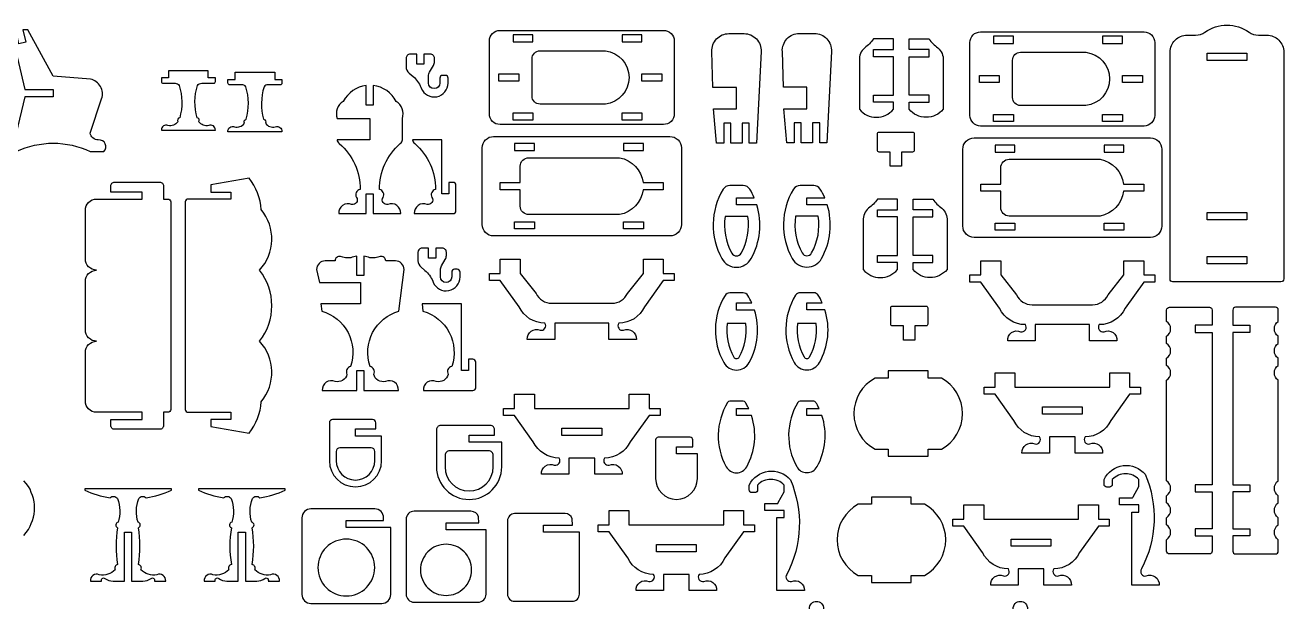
# Model space of a CAD drawing. Extents: x 4766 to 4935, y 1478 to 1584.
# Drawn here: x 4847 to 4935.5, y 1543.5 to 1584.3 of the extents above; entities that cross this region are included whole.
import ezdxf

# ---------------------------------------------------------------- set-up
doc = ezdxf.new("R2010")
doc.units = 0
doc.header["$MEASUREMENT"] = 0
doc.layers.add('LAYER1', color=18, linetype='CONTINUOUS')

msp = doc.modelspace()

# ---------------------------------------------------------------- linework, layer by layer
at = {"layer": 'LAYER1'}
for points in [[(4848.925, 1579.464), (4848.925, 1579.214), (4846.925, 1579.214), (4846.33, 1576.65, -0.343544), (4845.761, 1576.171, 0.729626), (4845.366, 1575.35), (4846.33, 1575.35, -0.230289), (4851.521, 1575.35), (4852.485, 1575.35, 0.729626), (4852.09, 1576.171, -0.343544), (4851.521, 1576.65), (4852.33, 1579.072, 0.456332), (4851.549, 1580.445), (4848.925, 1580.664), (4847.135, 1583.914), (4846.8, 1583.914), (4846.999, 1583.053), (4846.512, 1582.94), (4846.286, 1583.914), (4845.951, 1583.914), (4846.925, 1579.714), (4848.925, 1579.714)], [(4879.605, 1578.008), (4879.605, 1583.133, -0.414214), (4880.355, 1583.883), (4891.855, 1583.883, -0.414214), (4892.605, 1583.133), (4892.605, 1578.008, -0.414214), (4891.855, 1577.258), (4880.355, 1577.258, -0.414214)], [(4913.402, 1577.904), (4913.402, 1583.029, -0.414214), (4914.152, 1583.779), (4925.652, 1583.779, -0.414214), (4926.402, 1583.029), (4926.402, 1577.904, -0.414214), (4925.652, 1577.154), (4914.152, 1577.154, -0.414214)], [(4927.682, 1566.187, -0.414214), (4927.482, 1566.387), (4927.482, 1582.35, -0.414214), (4928.682, 1583.55), (4929.274, 1583.55, 0.155074), (4929.929, 1583.758, -0.31779), (4933.035, 1583.758, 0.155074), (4933.69, 1583.55), (4934.282, 1583.55, -0.414214), (4935.482, 1582.35), (4935.482, 1566.387, -0.414214), (4935.282, 1566.187)], [(4895.584, 1575.957), (4895.373, 1578.357), (4896.984, 1578.357), (4896.984, 1579.869), (4895.33, 1579.869), (4895.257, 1582.388, -0.431081), (4896.455, 1583.657), (4897.514, 1583.657, -0.431081), (4898.712, 1582.388), (4898.384, 1575.957), (4897.884, 1575.957), (4897.884, 1577.357), (4897.384, 1577.357), (4897.384, 1575.957), (4896.584, 1575.957), (4896.584, 1577.357), (4896.084, 1577.357), (4896.084, 1575.957)], [(4900.537, 1575.967), (4900.326, 1578.367), (4901.937, 1578.367), (4901.937, 1579.879), (4900.282, 1579.879), (4900.209, 1582.398, -0.431081), (4901.407, 1583.667), (4902.466, 1583.667, -0.431081), (4903.664, 1582.398), (4903.337, 1575.967), (4902.837, 1575.967), (4902.837, 1577.367), (4902.337, 1577.367), (4902.337, 1575.967), (4901.537, 1575.967), (4901.537, 1577.367), (4901.037, 1577.367), (4901.037, 1575.967)], [(4905.626, 1581.783), (4905.626, 1578.331, 0.468323), (4908.026, 1578.331), (4908.026, 1578.831), (4906.626, 1578.831), (4906.626, 1579.331), (4908.026, 1579.331), (4908.026, 1582.033), (4906.626, 1582.033), (4906.626, 1582.533), (4908.026, 1582.533), (4908.026, 1583.283), (4906.626, 1583.283, -0.082449), (4906, 1582.656, 0.237515)], [(4911.525, 1581.783), (4911.525, 1578.331, -0.468323), (4909.125, 1578.331), (4909.125, 1578.831), (4910.525, 1578.831), (4910.525, 1579.331), (4909.125, 1579.331), (4909.125, 1582.033), (4910.525, 1582.033), (4910.525, 1582.533), (4909.125, 1582.533), (4909.125, 1583.283), (4910.525, 1583.283, 0.082449), (4911.151, 1582.656, -0.237515)], [(4874.783, 1579.885), (4874.811, 1579.814, 0.825341), (4876.704, 1580.18), (4876.704, 1580.524, 0.414214), (4876.511, 1580.717), (4876.312, 1580.717, 0.414214), (4876.12, 1580.524), (4876.12, 1580.18, -1), (4875.324, 1580.18), (4875.324, 1580.665, -0.131652), (4875.401, 1580.954), (4875.666, 1581.412, 0.131652), (4875.743, 1581.701), (4875.743, 1581.917, 0.414214), (4875.455, 1582.206), (4874.996, 1582.206), (4874.996, 1581.502), (4874.496, 1581.502), (4874.496, 1582.206), (4874.037, 1582.206, 0.414214), (4873.748, 1581.917), (4873.748, 1581.32, 0.220517), (4873.952, 1580.88), (4874.241, 1580.636, -0.122252)], [(4887.767, 1578.696), (4883.168, 1578.696, -0.414214), (4882.605, 1579.258), (4882.605, 1581.883, -0.414214), (4883.168, 1582.446), (4887.767, 1582.446, -0.88519)], [(4921.564, 1578.591), (4916.965, 1578.591, -0.414214), (4916.402, 1579.154), (4916.402, 1581.779, -0.414214), (4916.965, 1582.341), (4921.564, 1582.341, -0.88519)], [(4858.432, 1576.859), (4860.332, 1576.859, 0.570657), (4859.866, 1577.19, -0.289506), (4859.176, 1577.447, 0.497317), (4859.043, 1577.737, 0.217136), (4859.043, 1577.737, -0.145354), (4859.074, 1580.011, -0.281118), (4859.368, 1580.158), (4860.213, 1580.158, 0.414214), (4860.333, 1580.278), (4860.333, 1580.539), (4859.833, 1580.539), (4859.833, 1581.039), (4858.683, 1581.039), (4858.432, 1581.039), (4858.182, 1581.039), (4857.032, 1581.039), (4857.032, 1580.539), (4856.532, 1580.539), (4856.532, 1580.278, 0.414214), (4856.652, 1580.158), (4857.496, 1580.158, -0.281118), (4857.79, 1580.011, -0.145354), (4857.821, 1577.737, 0.217136), (4857.821, 1577.737, 0.497317), (4857.689, 1577.447, -0.289506), (4856.999, 1577.19, 0.570657), (4856.533, 1576.859)], [(4863.113, 1576.755), (4861.214, 1576.755, -0.570657), (4861.68, 1577.086, 0.289506), (4862.37, 1577.343, -0.497317), (4862.503, 1577.633, -0.217136), (4862.503, 1577.633, 0.145354), (4862.471, 1579.907, 0.281118), (4862.177, 1580.054), (4861.333, 1580.054, -0.414214), (4861.213, 1580.174), (4861.213, 1580.435), (4861.713, 1580.435), (4861.713, 1580.935), (4862.863, 1580.935), (4863.113, 1580.935), (4863.364, 1580.935), (4864.514, 1580.935), (4864.514, 1580.435), (4865.014, 1580.435), (4865.014, 1580.174, -0.414214), (4864.894, 1580.054), (4864.049, 1580.054, 0.281118), (4863.755, 1579.907, 0.145354), (4863.724, 1577.633, -0.217136), (4863.724, 1577.633, -0.497317), (4863.857, 1577.343, 0.289506), (4864.547, 1577.086, -0.570657), (4865.013, 1576.755)], [(4871.441, 1580.012), (4871.441, 1578.632), (4870.941, 1578.632), (4870.941, 1580.012, 0.24185), (4869.33, 1578.887, 0.346655), (4868.897, 1577.687), (4871.191, 1577.687), (4871.191, 1576.187), (4868.897, 1576.187, 0.260797), (4869.049, 1575.914, -0.220455), (4870.509, 1572.689, 0.497317), (4870.252, 1572.128, -0.687365), (4869.916, 1571.63, 0.570657), (4869.014, 1570.988), (4870.941, 1570.988), (4870.941, 1572.388), (4871.191, 1572.388), (4871.441, 1572.388), (4871.441, 1570.988), (4873.368, 1570.988, 0.570657), (4872.466, 1571.63, -0.687365), (4872.131, 1572.128, 0.497317), (4871.874, 1572.689, -0.220455), (4873.333, 1575.914, 0.260797), (4873.486, 1576.187), (4873.486, 1577.687, 0.346655), (4873.052, 1578.887, 0.24185)], [(4907.791, 1575.324), (4907.011, 1575.324, -0.414214), (4906.891, 1575.444), (4906.891, 1576.604, -0.414214), (4907.011, 1576.724), (4909.371, 1576.724, -0.414214), (4909.491, 1576.604), (4909.491, 1575.444, -0.414214), (4909.371, 1575.324), (4908.591, 1575.324), (4908.591, 1574.324), (4907.791, 1574.324)], [(4877.048, 1570.988, 0.414214), (4877.248, 1571.188), (4877.248, 1572.988, 0.414214), (4877.048, 1573.188), (4876.748, 1573.188), (4876.748, 1572.388), (4876.248, 1572.388), (4876.248, 1576.187), (4874.203, 1576.187, 0.260797), (4874.356, 1575.914, -0.220455), (4875.815, 1572.689, 0.497317), (4875.558, 1572.128, -0.687365), (4875.223, 1571.63, 0.570657), (4874.321, 1570.988)], [(4879.105, 1570.219), (4879.105, 1575.619, -0.414214), (4879.905, 1576.419), (4892.305, 1576.419, -0.414214), (4893.105, 1575.619), (4893.105, 1570.219, -0.414214), (4892.305, 1569.419), (4879.905, 1569.419, -0.414214)], [(4912.902, 1570.115), (4912.902, 1575.515, -0.414214), (4913.702, 1576.315), (4926.102, 1576.315, -0.414214), (4926.902, 1575.515), (4926.902, 1570.115, -0.414214), (4926.102, 1569.315), (4913.702, 1569.315, -0.414214)], [(4890.409, 1573.169), (4891.837, 1573.169), (4891.837, 1572.669), (4890.409, 1572.669, -0.326135), (4888.767, 1570.919), (4882.372, 1570.919, -0.414214), (4881.772, 1571.519), (4881.772, 1572.669), (4880.372, 1572.669), (4880.372, 1573.169), (4881.772, 1573.169), (4881.772, 1574.319, -0.414214), (4882.372, 1574.919), (4888.767, 1574.919, -0.326135)], [(4924.206, 1573.065), (4925.634, 1573.065), (4925.634, 1572.565), (4924.206, 1572.565, -0.326135), (4922.564, 1570.815), (4916.169, 1570.815, -0.414214), (4915.569, 1571.415), (4915.569, 1572.565), (4914.169, 1572.565), (4914.169, 1573.065), (4915.569, 1573.065), (4915.569, 1574.215, -0.414214), (4916.169, 1574.815), (4922.564, 1574.815, -0.326135)], [(4851.973, 1562.009, -0.414214), (4851.188, 1562.794), (4851.188, 1566.224, -0.414214), (4851.973, 1567.009, -0.414214), (4851.188, 1567.794), (4851.188, 1571.224, -0.414214), (4851.973, 1572.009), (4855.188, 1572.009), (4855.188, 1572.509), (4852.973, 1572.509), (4852.973, 1572.947, -0.414214), (4853.235, 1573.209), (4856.426, 1573.209, -0.414214), (4856.688, 1572.947), (4856.688, 1572.009), (4856.988, 1572.009, -0.414214), (4857.188, 1571.809), (4857.188, 1557.209, -0.414214), (4856.988, 1557.009), (4856.688, 1557.009), (4856.688, 1556.071, -0.414214), (4856.426, 1555.809), (4853.235, 1555.809, -0.414214), (4852.973, 1556.071), (4852.973, 1556.509), (4855.188, 1556.509), (4855.188, 1557.009), (4851.973, 1557.009, -0.414214), (4851.188, 1557.794), (4851.188, 1561.224, -0.414214)], [(4863.55, 1571.269, 0.157436), (4862.703, 1573.481), (4860.016, 1573.009), (4860.016, 1572.509), (4861.416, 1572.509), (4861.416, 1572.009), (4858.416, 1572.009, 0.414214), (4858.216, 1571.809), (4858.216, 1570.009), (4858.216, 1557.209, 0.414214), (4858.416, 1557.009), (4861.416, 1557.009), (4861.416, 1556.509), (4860.016, 1556.509), (4860.016, 1556.009), (4862.703, 1555.536, 0.157436), (4863.55, 1557.749, 0.379394), (4863.437, 1562.009, 0.346118), (4863.437, 1567.009, 0.379394)], [(4898.419, 1571.596), (4896.984, 1571.596), (4896.984, 1572.096), (4898.236, 1572.096, 0.035368), (4897.922, 1572.706, 0.261699), (4897.463, 1572.963), (4896.505, 1572.963, 0.261699), (4896.047, 1572.706, 0.2701), (4895.952, 1567.818, 0.587624), (4898.016, 1567.818, 0.203772)], [(4903.372, 1571.606), (4901.937, 1571.606), (4901.937, 1572.106), (4903.189, 1572.106, 0.035368), (4902.874, 1572.715, 0.261699), (4902.415, 1572.973), (4901.458, 1572.973, 0.261699), (4900.999, 1572.715, 0.2701), (4900.905, 1567.828, 0.587624), (4902.969, 1567.828, 0.203772)], [(4905.901, 1570.501), (4905.901, 1567.05, 0.468323), (4908.301, 1567.05), (4908.301, 1567.55), (4906.901, 1567.55), (4906.901, 1568.05), (4908.301, 1568.05), (4908.301, 1570.751), (4906.901, 1570.751), (4906.901, 1571.251), (4908.301, 1571.251), (4908.301, 1572.001), (4906.901, 1572.001, -0.082449), (4906.275, 1571.374, 0.237515)], [(4911.8, 1570.501), (4911.8, 1567.05, -0.468323), (4909.4, 1567.05), (4909.4, 1567.55), (4910.8, 1567.55), (4910.8, 1568.05), (4909.4, 1568.05), (4909.4, 1570.751), (4910.8, 1570.751), (4910.8, 1571.251), (4909.4, 1571.251), (4909.4, 1572.001), (4910.8, 1572.001, 0.082449), (4911.426, 1571.374, -0.237515)], [(4897.783, 1570.796), (4896.186, 1570.796, 0.166664), (4896.651, 1568.208, 0.587624), (4897.318, 1568.208, 0.166664)], [(4902.735, 1570.806), (4901.138, 1570.806, 0.166664), (4901.603, 1568.217, 0.587624), (4902.27, 1568.217, 0.166664)], [(4870.279, 1559.937), (4870.779, 1559.937), (4870.779, 1558.537), (4873.206, 1558.537, 0.570657), (4872.304, 1559.179, -0.424269), (4871.468, 1559.677, 0.497317), (4871.211, 1560.238, -0.429094), (4873.24, 1564.129), (4873.608, 1567.049), (4873.608, 1567.049, 0.414214), (4872.992, 1567.665), (4872.311, 1567.665, 0.480696), (4871.926, 1567.973, -0.114725), (4871.204, 1567.885, 0.056195), (4870.779, 1567.99), (4870.779, 1566.629), (4870.279, 1566.629), (4870.279, 1567.99, 0.056195), (4869.853, 1567.885, -0.114725), (4869.131, 1567.973, 0.480696), (4868.746, 1567.665), (4868.065, 1567.665, 0.414214), (4867.449, 1567.049), (4867.449, 1567.049), (4867.658, 1566.129), (4870.529, 1566.129), (4870.529, 1564.629), (4870.529, 1564.629), (4870.043, 1564.629), (4867.754, 1564.629), (4867.817, 1564.129, -0.429094), (4869.846, 1560.238, 0.497317), (4869.589, 1559.677, -0.424269), (4868.754, 1559.179, 0.570657), (4867.851, 1558.537), (4870.279, 1558.537)], [(4875.617, 1566.236), (4875.646, 1566.166, 0.825341), (4877.538, 1566.531), (4877.538, 1566.876, 0.414214), (4877.346, 1567.068), (4877.147, 1567.068, 0.414214), (4876.955, 1566.876), (4876.955, 1566.531, -1), (4876.158, 1566.531), (4876.158, 1567.017, -0.131652), (4876.236, 1567.305), (4876.5, 1567.764, 0.131652), (4876.578, 1568.052), (4876.578, 1568.269, 0.414214), (4876.289, 1568.557), (4875.83, 1568.557), (4875.83, 1567.854), (4875.33, 1567.854), (4875.33, 1568.557), (4874.871, 1568.557, 0.414214), (4874.583, 1568.269), (4874.583, 1567.672, 0.220517), (4874.787, 1567.232), (4875.075, 1566.988, -0.122252)], [(4885.105, 1563.28), (4884.197, 1563.28), (4884.197, 1562.14), (4882.269, 1562.14, -0.570657), (4883.172, 1562.782, 0.687365), (4883.507, 1563.28, -0.291722), (4881.694, 1564.436), (4880.372, 1566.277), (4879.605, 1566.277), (4879.605, 1566.777), (4880.372, 1566.777), (4880.372, 1567.777), (4881.772, 1567.777), (4881.772, 1566.777), (4882.89, 1565.373, 0.291722), (4883.978, 1564.68), (4885.105, 1564.68), (4888.231, 1564.68, 0.291722), (4889.319, 1565.373), (4890.437, 1566.777), (4890.437, 1567.777), (4891.837, 1567.777), (4891.837, 1566.777), (4892.605, 1566.777), (4892.605, 1566.277), (4891.837, 1566.277), (4890.515, 1564.436, -0.291722), (4888.702, 1563.28, 0.687365), (4889.038, 1562.782, -0.570657), (4889.94, 1562.14), (4888.013, 1562.14), (4888.013, 1563.28)], [(4918.902, 1563.175), (4917.994, 1563.175), (4917.994, 1562.035), (4916.066, 1562.035, -0.570657), (4916.969, 1562.677, 0.687365), (4917.304, 1563.175, -0.291722), (4915.491, 1564.331), (4914.169, 1566.172), (4913.402, 1566.172), (4913.402, 1566.672), (4914.169, 1566.672), (4914.169, 1567.672), (4915.569, 1567.672), (4915.569, 1566.672), (4916.687, 1565.269, 0.291722), (4917.775, 1564.575), (4918.902, 1564.575), (4922.028, 1564.575, 0.291722), (4923.116, 1565.269), (4924.234, 1566.672), (4924.234, 1567.672), (4925.634, 1567.672), (4925.634, 1566.672), (4926.402, 1566.672), (4926.402, 1566.172), (4925.634, 1566.172), (4924.313, 1564.331, -0.291722), (4922.499, 1563.175, 0.687365), (4922.835, 1562.677, -0.570657), (4923.737, 1562.035), (4921.81, 1562.035), (4921.81, 1563.175)], [(4898.062, 1564.705, 0.031694), (4897.785, 1565.231, 0.261699), (4897.463, 1565.412), (4896.505, 1565.412, 0.261699), (4896.183, 1565.231, 0.2701), (4896.092, 1560.505, 0.587624), (4897.877, 1560.505, 0.206482), (4898.252, 1564.205), (4896.984, 1564.205), (4896.984, 1564.705)], [(4903.014, 1564.714, 0.031694), (4902.737, 1565.241, 0.261699), (4902.415, 1565.422), (4901.458, 1565.422, 0.261699), (4901.136, 1565.241, 0.2701), (4901.044, 1560.514, 0.587624), (4902.829, 1560.514, 0.206482), (4903.204, 1564.214), (4901.937, 1564.214), (4901.937, 1564.714)], [(4878.443, 1560.737), (4878.143, 1560.737), (4878.143, 1559.937), (4877.643, 1559.937), (4877.643, 1564.629), (4877.643, 1564.629), (4877.643, 1564.629), (4874.868, 1564.629), (4874.931, 1564.129, -0.429094), (4876.96, 1560.238, 0.497317), (4876.703, 1559.677, -0.424269), (4875.868, 1559.179, 0.570657), (4874.966, 1558.537), (4878.443, 1558.537, 0.414214), (4878.643, 1558.737), (4878.643, 1560.537, 0.414214)], [(4908.739, 1563.082), (4907.959, 1563.082, -0.414214), (4907.839, 1563.202), (4907.839, 1564.362, -0.414214), (4907.959, 1564.482), (4910.319, 1564.482, -0.414214), (4910.439, 1564.362), (4910.439, 1563.202, -0.414214), (4910.319, 1563.082), (4909.539, 1563.082), (4909.539, 1562.082), (4908.739, 1562.082)], [(4927.241, 1555.51), (4927.241, 1559.257, 0.531486), (4927.241, 1560.306), (4927.241, 1560.806, 0.531486), (4927.241, 1561.854), (4927.241, 1562.354, 0.531486), (4927.241, 1563.403), (4927.241, 1564.203, -0.414214), (4927.441, 1564.403), (4930.243, 1564.403, -0.414214), (4930.443, 1564.203), (4930.443, 1563.129), (4929.241, 1563.129), (4929.241, 1562.629), (4930.443, 1562.629), (4930.443, 1551.912), (4929.241, 1551.912), (4929.241, 1551.412), (4930.443, 1551.412), (4930.443, 1548.815), (4929.241, 1548.815), (4929.241, 1548.315), (4930.443, 1548.315), (4930.443, 1547.241, -0.414214), (4930.243, 1547.041), (4927.441, 1547.041, -0.414214), (4927.241, 1547.241), (4927.241, 1548.041, 0.531486), (4927.241, 1549.089), (4927.241, 1549.589, 0.531486), (4927.241, 1550.638), (4927.241, 1551.138, 0.531486), (4927.241, 1552.187), (4927.241, 1555.01)], [(4935.095, 1555.51), (4935.095, 1559.257, -0.531486), (4935.095, 1560.306), (4935.095, 1560.806, -0.531486), (4935.095, 1561.854), (4935.095, 1562.354, -0.531486), (4935.095, 1563.403), (4935.095, 1564.203, 0.414214), (4934.895, 1564.403), (4932.093, 1564.403, 0.414214), (4931.893, 1564.203), (4931.893, 1563.129), (4933.095, 1563.129), (4933.095, 1562.629), (4931.893, 1562.629), (4931.893, 1551.912), (4933.095, 1551.912), (4933.095, 1551.412), (4931.893, 1551.412), (4931.893, 1548.815), (4933.095, 1548.815), (4933.095, 1548.315), (4931.893, 1548.315), (4931.893, 1547.241, 0.414214), (4932.093, 1547.041), (4934.895, 1547.041, 0.414214), (4935.095, 1547.241), (4935.095, 1548.041, -0.531486), (4935.095, 1549.089), (4935.095, 1549.589, -0.531486), (4935.095, 1550.638), (4935.095, 1551.138, -0.531486), (4935.095, 1552.187), (4935.095, 1555.01)], [(4897.643, 1563.245), (4896.325, 1563.245, 0.15764), (4896.791, 1560.894, 0.587624), (4897.178, 1560.894, 0.15764)], [(4902.596, 1563.254), (4901.278, 1563.254, 0.15764), (4901.743, 1560.904, 0.587624), (4902.13, 1560.904, 0.15764)], [(4907.664, 1554.413), (4907.664, 1553.913), (4910.464, 1553.913), (4910.464, 1554.413), (4911.397, 1554.413, 0.59581), (4911.397, 1559.413), (4910.464, 1559.413), (4910.464, 1559.913), (4907.664, 1559.913), (4907.664, 1559.413), (4906.732, 1559.413, 0.59581), (4906.732, 1554.413)], [(4916.569, 1558.777), (4923.234, 1558.777), (4923.234, 1559.777), (4924.634, 1559.777), (4924.634, 1558.777), (4925.402, 1558.777), (4925.402, 1558.277), (4924.634, 1558.277), (4923.313, 1556.436, -0.291722), (4921.499, 1555.279, 0.687365), (4921.835, 1554.781, -0.570657), (4922.737, 1554.14), (4920.81, 1554.14), (4920.81, 1555.279), (4918.994, 1555.279), (4918.994, 1554.14), (4917.066, 1554.14, -0.570657), (4917.969, 1554.781, 0.687365), (4918.304, 1555.279, -0.291722), (4916.491, 1556.436), (4915.169, 1558.277), (4914.402, 1558.277), (4914.402, 1558.777), (4915.169, 1558.777), (4915.169, 1559.777), (4916.569, 1559.777)], [(4882.772, 1557.28), (4889.437, 1557.28), (4889.437, 1558.28), (4890.837, 1558.28), (4890.837, 1557.28), (4891.605, 1557.28), (4891.605, 1556.78), (4890.837, 1556.78), (4889.515, 1554.938, -0.291722), (4887.702, 1553.782, 0.687365), (4888.038, 1553.284, -0.570657), (4888.94, 1552.642), (4887.013, 1552.642), (4887.013, 1553.782), (4885.197, 1553.782), (4885.197, 1552.642), (4883.269, 1552.642, -0.570657), (4884.172, 1553.284, 0.687365), (4884.507, 1553.782, -0.291722), (4882.694, 1554.938), (4881.372, 1556.78), (4880.605, 1556.78), (4880.605, 1557.28), (4881.372, 1557.28), (4881.372, 1558.28), (4882.772, 1558.28)], [(4897.678, 1557.584, 0.014243), (4897.614, 1557.695, 0.261699), (4897.463, 1557.78), (4896.505, 1557.78, 0.261699), (4896.354, 1557.695, 0.2701), (4896.267, 1553.171, 0.587624), (4897.702, 1553.171, 0.21016), (4898.041, 1556.773), (4896.984, 1556.773), (4896.984, 1557.273), (4897.842, 1557.273, 0.026696)], [(4902.63, 1557.594, 0.014243), (4902.567, 1557.705, 0.261699), (4902.415, 1557.79), (4901.458, 1557.79, 0.261699), (4901.307, 1557.705, 0.2701), (4901.219, 1553.18, 0.587624), (4902.654, 1553.18, 0.21016), (4902.994, 1556.783), (4901.937, 1556.783), (4901.937, 1557.283), (4902.794, 1557.283, 0.026696)], [(4871.621, 1556.269, 0.414214), (4871.39, 1556.5), (4868.581, 1556.5, 0.414214), (4868.35, 1556.269), (4868.35, 1553.594, 1), (4872.021, 1553.594), (4872.021, 1555.331), (4870.185, 1555.331), (4870.185, 1555.831), (4871.621, 1555.831)], [(4879.972, 1555.783, 0.414214), (4879.684, 1556.071), (4876.172, 1556.071, 0.414214), (4875.883, 1555.783), (4875.883, 1553.165, 1), (4880.472, 1553.165), (4880.472, 1554.902), (4878.178, 1554.902), (4878.178, 1555.402), (4879.972, 1555.402)], [(4893.915, 1555.066, 0.414214), (4893.73, 1555.251), (4891.483, 1555.251, 0.414214), (4891.298, 1555.066), (4891.298, 1552.345, 1), (4894.235, 1552.345), (4894.235, 1554.082), (4892.766, 1554.082), (4892.766, 1554.582), (4893.915, 1554.582)], [(4871.285, 1554.504), (4869.086, 1554.504, 0.414214), (4868.83, 1554.248), (4868.83, 1553.594, 1), (4871.541, 1553.594), (4871.541, 1554.248, 0.414214)], [(4879.552, 1554.302), (4876.803, 1554.302, 0.414214), (4876.483, 1553.982), (4876.483, 1553.165, 1), (4879.872, 1553.165), (4879.872, 1553.982, 0.414214)], [(4899.891, 1550.594, -0.029821), (4899.922, 1550.656), (4900.332, 1551.403, 0.121687), (4900.332, 1551.403), (4900.332, 1551.888, 0.427031), (4898.468, 1551.888), (4898.468, 1551.544, -0.414214), (4898.275, 1551.351), (4898.077, 1551.351, -0.414214), (4897.884, 1551.544), (4897.884, 1551.888, -0.545644), (4900.777, 1552.254, -0.225477), (4900.522, 1545.597, 0.687365), (4900.857, 1545.099, -0.570657), (4901.759, 1544.457), (4899.832, 1544.457), (4899.832, 1549.594), (4900.332, 1549.594), (4900.332, 1550.094), (4898.968, 1550.094), (4898.968, 1550.594)], [(4924.843, 1550.984, -0.029821), (4924.874, 1551.046), (4925.284, 1551.793, 0.121687), (4925.284, 1551.793), (4925.284, 1552.278, 0.427031), (4923.419, 1552.278), (4923.419, 1551.933, -0.414214), (4923.227, 1551.741), (4923.028, 1551.741, -0.414214), (4922.836, 1551.933), (4922.836, 1552.278, -0.545644), (4925.729, 1552.644, -0.225477), (4925.473, 1545.987, 0.687365), (4925.809, 1545.489, -0.570657), (4926.711, 1544.847), (4924.784, 1544.847), (4924.784, 1549.984), (4925.284, 1549.984), (4925.284, 1550.484), (4923.919, 1550.484), (4923.919, 1550.984)], [(4857.239, 1551.531), (4857.239, 1551.611), (4851.139, 1551.611), (4851.139, 1551.531, 0.082494), (4852.922, 1550.99, -0.480983), (4853.44, 1550.934, -0.169376), (4853.486, 1549.263, 0.755968), (4853.458, 1548.879, 0.0823), (4853.458, 1546.302, 0.497317), (4853.281, 1545.916, -0.242348), (4852.16, 1545.573, 0.570657), (4851.539, 1545.131), (4852.328, 1545.131, -0.75881), (4852.565, 1545.318, 0.158853), (4853.139, 1545.131), (4853.939, 1545.131), (4853.939, 1548.581), (4854.439, 1548.581), (4854.439, 1545.131), (4855.239, 1545.131, 0.158853), (4855.812, 1545.318, -0.75881), (4856.049, 1545.131), (4856.839, 1545.131, 0.570657), (4856.217, 1545.573, -0.242348), (4855.096, 1545.916, 0.497317), (4854.919, 1546.302, 0.0823), (4854.919, 1548.879, 0.755968), (4854.891, 1549.263, -0.169376), (4854.937, 1550.934, -0.480983), (4855.455, 1550.99, 0.082494)], [(4865.239, 1551.531), (4865.239, 1551.611), (4859.139, 1551.611), (4859.139, 1551.531, 0.082494), (4860.922, 1550.99, -0.480983), (4861.44, 1550.934, -0.169376), (4861.486, 1549.263, 0.755968), (4861.458, 1548.879, 0.0823), (4861.458, 1546.302, 0.497317), (4861.281, 1545.916, -0.242348), (4860.16, 1545.573, 0.570657), (4859.539, 1545.131), (4860.328, 1545.131, -0.75881), (4860.565, 1545.318, 0.158853), (4861.139, 1545.131), (4861.939, 1545.131), (4861.939, 1548.581), (4862.439, 1548.581), (4862.439, 1545.131), (4863.239, 1545.131, 0.158853), (4863.812, 1545.318, -0.75881), (4864.049, 1545.131), (4864.839, 1545.131, 0.570657), (4864.217, 1545.573, -0.242348), (4863.096, 1545.916, 0.497317), (4862.919, 1546.302, 0.0823), (4862.919, 1548.879, 0.755968), (4862.891, 1549.263, -0.169376), (4862.937, 1550.934, -0.480983), (4863.455, 1550.99, 0.082494)], [(4906.479, 1545.531), (4906.479, 1545.031), (4909.279, 1545.031), (4909.279, 1545.531), (4910.211, 1545.531, 0.59581), (4910.211, 1550.531), (4909.279, 1550.531), (4909.279, 1551.031), (4906.479, 1551.031), (4906.479, 1550.531), (4905.546, 1550.531, 0.59581), (4905.546, 1545.531)], [(4872.166, 1549.393), (4872.166, 1549.58, 0.414214), (4871.541, 1550.205), (4867.041, 1550.205, 0.414214), (4866.416, 1549.58), (4866.416, 1544.18, 0.414214), (4867.041, 1543.555), (4872.041, 1543.555, 0.414214), (4872.666, 1544.18), (4872.666, 1548.893), (4869.541, 1548.893), (4869.541, 1549.393)], [(4914.372, 1549.484), (4921.037, 1549.484), (4921.037, 1550.484), (4922.437, 1550.484), (4922.437, 1549.484), (4923.204, 1549.484), (4923.204, 1548.984), (4922.437, 1548.984), (4921.115, 1547.143, -0.291722), (4919.302, 1545.987, 0.687365), (4919.637, 1545.489, -0.570657), (4920.539, 1544.847), (4918.612, 1544.847), (4918.612, 1545.987), (4916.796, 1545.987), (4916.796, 1544.847), (4914.869, 1544.847, -0.570657), (4915.771, 1545.489, 0.687365), (4916.107, 1545.987, -0.291722), (4914.293, 1547.143), (4912.972, 1548.984), (4912.204, 1548.984), (4912.204, 1549.484), (4912.972, 1549.484), (4912.972, 1550.484), (4914.372, 1550.484)], [(4878.869, 1549.229), (4878.845, 1549.641, 0.33076), (4878.306, 1550.041), (4874.306, 1550.041, 0.414214), (4873.744, 1549.479), (4873.744, 1544.206, 0.414214), (4874.306, 1543.644), (4878.806, 1543.644, 0.414214), (4879.369, 1544.206), (4879.369, 1548.729), (4876.556, 1548.729), (4876.557, 1549.229)], [(4885.439, 1549.065), (4885.417, 1549.517, 0.33076), (4884.932, 1549.877), (4881.382, 1549.877, 0.414214), (4880.876, 1549.371), (4880.876, 1544.213, 0.414214), (4881.382, 1543.707), (4885.432, 1543.707, 0.414214), (4885.939, 1544.213), (4885.939, 1548.565), (4883.407, 1548.565), (4883.407, 1549.065)], [(4889.42, 1549.094), (4896.085, 1549.094), (4896.085, 1550.094), (4897.485, 1550.094), (4897.485, 1549.094), (4898.252, 1549.094), (4898.252, 1548.594), (4897.485, 1548.594), (4896.163, 1546.753, -0.291722), (4894.35, 1545.597, 0.687365), (4894.685, 1545.099, -0.570657), (4895.588, 1544.457), (4893.66, 1544.457), (4893.66, 1545.597), (4891.844, 1545.597), (4891.844, 1544.457), (4889.917, 1544.457, -0.570657), (4890.819, 1545.099, 0.687365), (4891.155, 1545.597, -0.291722), (4889.341, 1546.753), (4888.02, 1548.594), (4887.252, 1548.594), (4887.252, 1549.094), (4888.02, 1549.094), (4888.02, 1550.094), (4889.42, 1550.094)], [(4869.541, 1548.08, 0.414214), (4867.541, 1546.08, 0.414214), (4869.541, 1544.08, 0.414214), (4871.541, 1546.08, 0.414214)], [(4876.556, 1547.716, 0.414214), (4874.756, 1545.916, 0.414214), (4876.556, 1544.116, 0.414214), (4878.356, 1545.916, 0.414214)]]:
    msp.add_lwpolyline(points, format="xyb", close=True, dxfattribs=at)
for points in [[(4882.67, 1583.071), (4882.67, 1583.571), (4881.27, 1583.571), (4881.27, 1583.071)], [(4890.335, 1583.071), (4890.335, 1583.571), (4888.935, 1583.571), (4888.935, 1583.071)], [(4916.467, 1582.966), (4916.467, 1583.466), (4915.067, 1583.466), (4915.067, 1582.966)], [(4924.132, 1582.966), (4924.132, 1583.466), (4922.732, 1583.466), (4922.732, 1582.966)], [(4932.882, 1582.275), (4932.882, 1581.775), (4930.082, 1581.775), (4930.082, 1582.275)], [(4881.67, 1580.821), (4881.67, 1580.321), (4880.27, 1580.321), (4880.27, 1580.821)], [(4891.735, 1580.821), (4891.735, 1580.321), (4890.335, 1580.321), (4890.335, 1580.821)], [(4915.467, 1580.716), (4915.467, 1580.216), (4914.067, 1580.216), (4914.067, 1580.716)], [(4925.532, 1580.716), (4925.532, 1580.216), (4924.132, 1580.216), (4924.132, 1580.716)], [(4882.67, 1578.071), (4882.67, 1577.571), (4881.27, 1577.571), (4881.27, 1578.071)], [(4890.335, 1578.071), (4890.335, 1577.571), (4888.935, 1577.571), (4888.935, 1578.071)], [(4916.467, 1577.966), (4916.467, 1577.466), (4915.067, 1577.466), (4915.067, 1577.966)], [(4924.132, 1577.966), (4924.132, 1577.466), (4922.732, 1577.466), (4922.732, 1577.966)], [(4882.772, 1575.419), (4882.772, 1575.919), (4881.372, 1575.919), (4881.372, 1575.419)], [(4890.437, 1575.419), (4890.437, 1575.919), (4889.037, 1575.919), (4889.037, 1575.419)], [(4916.569, 1575.315), (4916.569, 1575.815), (4915.169, 1575.815), (4915.169, 1575.315)], [(4924.234, 1575.315), (4924.234, 1575.815), (4922.834, 1575.815), (4922.834, 1575.315)], [(4932.882, 1571.059), (4932.882, 1570.559), (4930.082, 1570.559), (4930.082, 1571.059)], [(4882.772, 1570.419), (4882.772, 1569.919), (4881.372, 1569.919), (4881.372, 1570.419)], [(4890.437, 1570.419), (4890.437, 1569.919), (4889.037, 1569.919), (4889.037, 1570.419)], [(4916.569, 1570.315), (4916.569, 1569.815), (4915.169, 1569.815), (4915.169, 1570.315)], [(4924.234, 1570.315), (4924.234, 1569.815), (4922.834, 1569.815), (4922.834, 1570.315)], [(4932.882, 1567.962), (4932.882, 1567.462), (4930.082, 1567.462), (4930.082, 1567.962)], [(4921.302, 1557.379), (4921.302, 1556.879), (4918.502, 1556.879), (4918.502, 1557.379)], [(4887.505, 1555.882), (4887.505, 1555.382), (4884.705, 1555.382), (4884.705, 1555.882)], [(4894.152, 1547.697), (4894.152, 1547.197), (4891.352, 1547.197), (4891.352, 1547.697)], [(4919.104, 1548.087), (4919.104, 1547.587), (4916.304, 1547.587), (4916.304, 1548.087)]]:
    msp.add_lwpolyline(points, close=True, dxfattribs=at)
for points in [[(4885.105, 1564.68), (4885.716, 1564.68)], [(4918.902, 1564.575), (4919.513, 1564.575)], [(4846.857, 1548.346), (4847.017, 1548.546), (4847.177, 1548.746), (4847.298, 1548.987), (4847.378, 1549.187), (4847.458, 1549.387), (4847.538, 1549.628), (4847.578, 1549.828), (4847.618, 1550.068), (4847.618, 1550.269), (4847.618, 1550.509), (4847.578, 1550.709), (4847.538, 1550.95), (4847.458, 1551.15), (4847.378, 1551.35), (4847.298, 1551.591), (4847.177, 1551.791), (4847.017, 1551.991), (4846.857, 1552.192)], [(4931.893, 1551.912), (4933.095, 1551.912), (4933.095, 1551.412), (4931.893, 1551.412)]]:
    msp.add_lwpolyline(points, dxfattribs=at)
for points in [[(4902.111, 1543.176, -0.427943), (4902.611, 1543.699, -0.427943), (4903.111, 1543.176, 0.204981)], [(4916.449, 1543.176, -0.427943), (4916.949, 1543.699, -0.427943), (4917.449, 1543.176, 0.204981)]]:
    msp.add_lwpolyline(points, format="xyb", dxfattribs=at)

doc.saveas('drawing.dxf')
